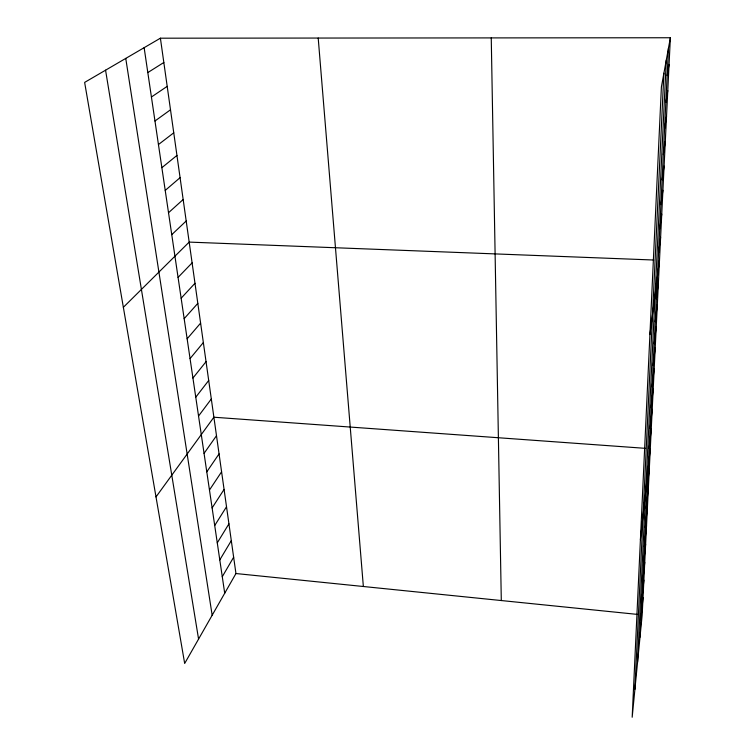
<?xml version="1.0" encoding="UTF-8"?>
<svg xmlns="http://www.w3.org/2000/svg" width="755" height="755" viewBox="0 0 755 755"><rect width="100%" height="100%" fill="white"/><g stroke="black" fill="none" stroke-linecap="round" stroke-linejoin="round"><path stroke-width="1.13" d="M634.898 689.343L663.9 73.216M637.56 662.154L666.297 60.079M639.995 637.173L668.458 48.197M670.365 37.75L642.175 614.881L632.18 717.25L661.399 86.929L670.365 37.75L160.4 38.194L84.636 82.399L184.673 663.456L235.947 573.536L160.4 38.194M641.703 601.886L643.873 580.085M640.844 619.676L643.015 597.63M643.468 565.382L645.629 544.119M642.581 583.785L644.742 562.248M644.374 546.648L646.525 525.678M645.289 527.594L647.441 506.926M646.233 508.209L648.375 487.853M647.186 488.466L649.328 468.44M649.111 448.527L651.244 429.189M640.41 539.759L650.291 448.687M650.093 428.33L652.216 409.352M651.084 407.766L653.198 389.165M652.094 386.824L654.198 368.629M653.122 365.505L655.227 347.715M654.17 343.799L656.265 326.443M655.246 321.687L657.322 304.775M656.331 299.15L658.398 282.71M649.913 334.616L659.492 260.248M658.568 252.802L660.616 237.363M659.719 228.954L661.748 214.052M660.899 204.643L662.909 190.298M662.097 179.85L664.098 166.091M663.315 154.567L665.297 141.411M664.56 128.775L666.533 116.251M665.834 102.463L667.779 90.6M667.137 75.604L669.062 64.439M222.272 576.707L233.644 557.228M219.79 559.908L231.304 540.665M217.27 542.854L228.935 523.838M214.713 525.527L226.519 506.765M212.117 507.917L224.075 489.419M209.475 490.023L221.593 471.79M206.785 471.847L219.063 453.887M204.058 453.368L216.496 435.701M156.002 496.913L213.891 417.222L645.61 448.357M198.546 416.043L211.315 398.989M195.762 397.205L208.701 380.473M192.931 378.057L206.049 361.664M190.062 358.597L203.35 342.543M187.136 338.806L200.603 323.112M184.163 318.676L197.819 303.359M181.143 298.206L194.988 283.276M178.067 277.387L192.11 262.863M123.358 307.313L189.175 242.1L653.764 260.022M171.753 234.663L186.202 220.988M168.516 212.731L183.163 199.509M165.222 190.411L180.086 177.661M161.863 167.685L176.944 155.436M158.446 144.554L173.754 132.814M154.973 120.998L170.507 109.786M151.425 97.008L167.195 86.353M147.82 72.574L163.835 62.486M235.947 573.536L637.597 614.419M105.568 70.187L198.574 639.089M125.755 58.409L212.164 615.249M144.139 47.678L224.716 593.241M318.204 38.052L363.353 586.503M491.25 37.901L501.301 600.546"/></g></svg>
